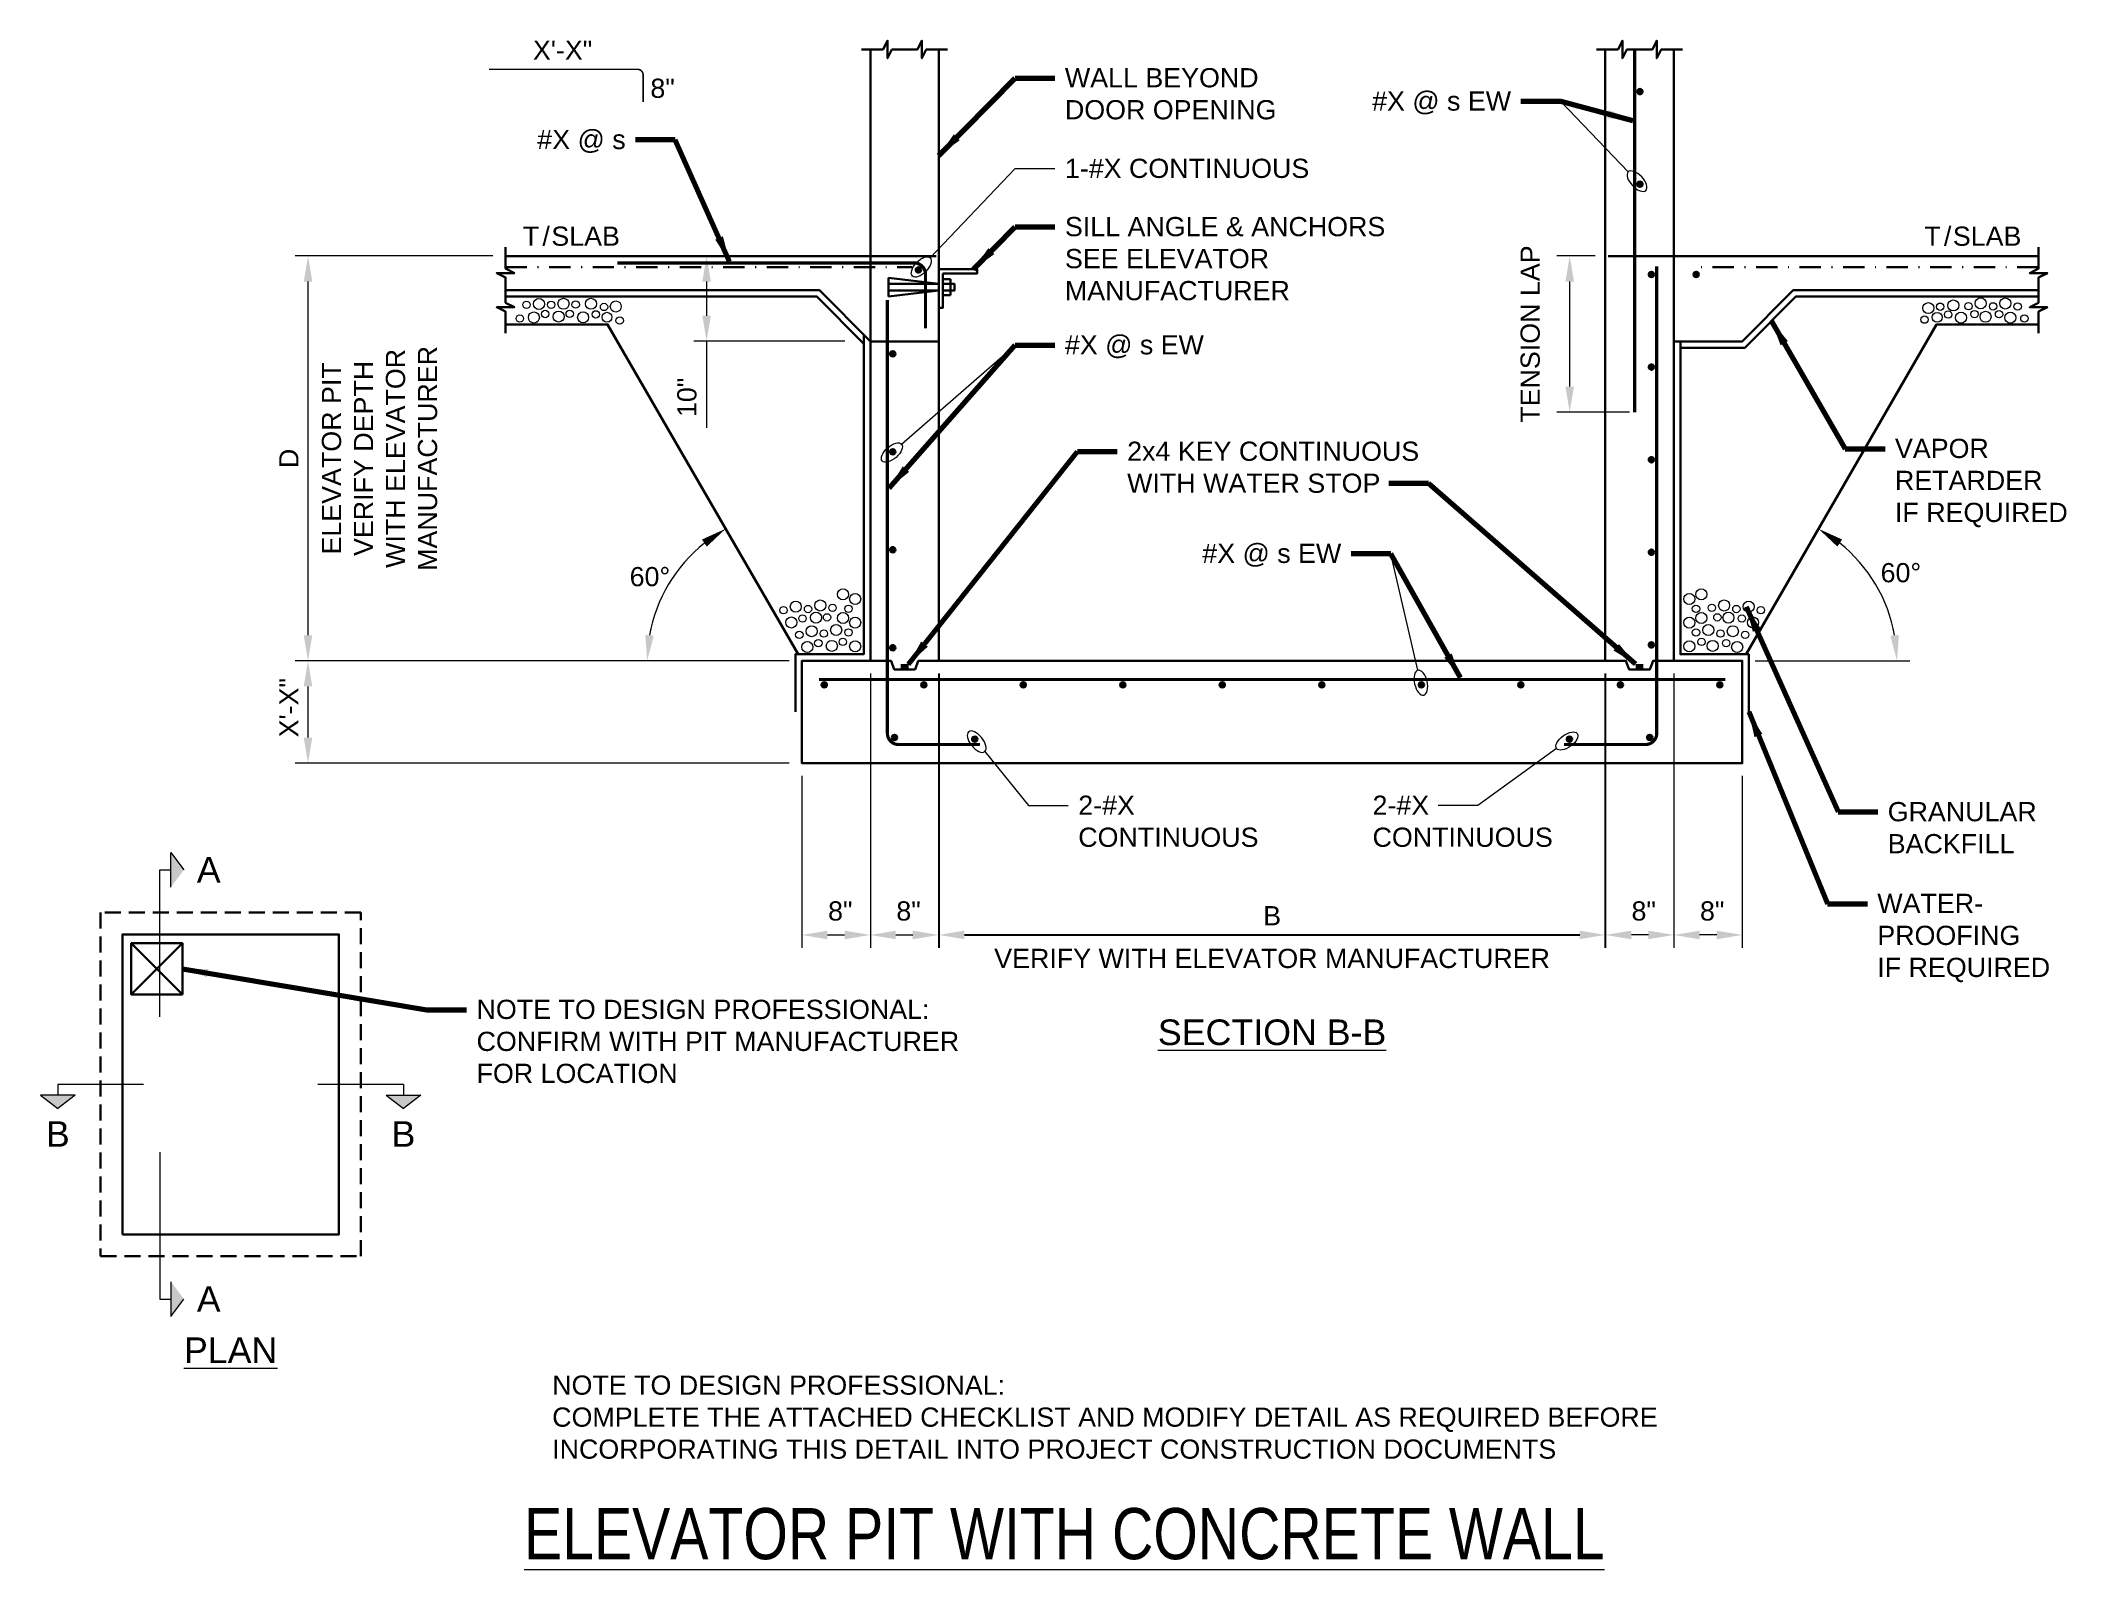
# Model space of a CAD drawing. Header units: inches. Extents: x 309 to 547, y 1565 to 1744.
import ezdxf

# ---------------------------------------------------------------- set-up
doc = ezdxf.new("R2010")
doc.units = ezdxf.units.IN
doc.header["$LTSCALE"] = 5
doc.header["$MEASUREMENT"] = 0
doc.linetypes.add('DASHDOT', pattern=[1, 0.5, -0.25, 0, -0.25])
doc.linetypes.add('HIDDEN', pattern=[0.375, 0.25, -0.125])
for name, color, linetype, lineweight in [('S-ANNO-DIMS', 1, 'Continuous', 20), ('S-ANNO-TEXT', 7, 'Continuous', 20), ('S-DELT-PATT', 7, 'Continuous', 15), ('S-DETL', 3, 'Continuous', 30)]:
    doc.layers.add(name, color=color, linetype=linetype, lineweight=lineweight)
doc.styles.add('Romans', font='arial.ttf')
doc.dimstyles.get("Standard").update_dxf_attribs({"dimtxt": 0.18, "dimasz": 0.18, "dimexe": 0.18, "dimexo": 0.0625, "dimgap": 0.09, "dimtad": 0, "dimtih": 1, "dimtoh": 1, "dimdec": 4, "dimzin": 0, "dimdsep": 46, "dimtxsty": 'Standard', "dimcen": 0.09, "dimadec": 0, "dimazin": 0, "dimtfac": 1, "dimtdec": 4, "dimtofl": 0, "dimtmove": 0, "dimatfit": 3, "dimfxl": 1, "dimtolj": 1, "dimtzin": 0, "dimarcsym": 0})

# ---------------------------------------------------------------- blocks, each defined once
blk = doc.blocks.new('*D0')
at = {"layer": 'Defpoints', "color": 0, "transparency": 16777216}
for p in [(414.73, 1671.21), (492.84, 1671.21), (492.84, 1639.08)]:
    blk.add_point(p, dxfattribs=at)
at = {"layer": 'S-ANNO-DIMS', "color": 0, "lineweight": -2, "transparency": 16777216}
for p, q in [((414.73, 1669.71), (414.73, 1637.58)), ((492.84, 1669.71), (492.84, 1637.58)), ((417.73, 1639.08), (489.84, 1639.08))]:
    blk.add_line(p, q, dxfattribs=at)
at = {"layer": 'S-ANNO-DIMS', "color": 0, "transparency": 16777216}
for points in [[(417.73, 1639.58), (417.73, 1638.58), (414.73, 1639.08)], [(489.84, 1639.58), (489.84, 1638.58), (492.84, 1639.08)]]:
    blk.add_solid(points, dxfattribs=at)
at = {"layer": 'S-ANNO-DIMS', "color": 0, "transparency": 16777216, "insert": (453.79, 1641.33), "char_height": 2.25, "attachment_point": 5, "style": 'Romans'}
blk.add_mtext('\\A1;B', dxfattribs=at)
blk = doc.blocks.new('*D1')
at = {"layer": 'Defpoints', "color": 0, "transparency": 16777216}
for p in [(340.79, 1718.65), (363.95, 1718.65), (398.67, 1671.21)]:
    blk.add_point(p, dxfattribs=at)
at = {"layer": 'S-ANNO-DIMS', "transparency": 16777216}
for p, q in [((362.45, 1718.65), (339.29, 1718.65)), ((340.79, 1674.21), (340.79, 1715.65)), ((397.17, 1671.21), (339.29, 1671.21))]:
    blk.add_line(p, q, dxfattribs=at)
for points in [[(340.29, 1715.65), (341.29, 1715.65), (340.79, 1718.65)], [(340.29, 1674.21), (341.29, 1674.21), (340.79, 1671.21)]]:
    blk.add_solid(points, dxfattribs=at)
at = {"layer": 'S-ANNO-DIMS', "transparency": 16777216, "insert": (338.54, 1694.93), "char_height": 2.25, "attachment_point": 5, "rotation": 90, "style": 'Romans'}
blk.add_mtext('\\A1;D', dxfattribs=at)
blk = doc.blocks.new('*D2')
at = {"layer": 'Defpoints', "color": 0, "transparency": 16777216}
for p in [(340.79, 1671.21), (398.67, 1671.21), (398.67, 1659.21)]:
    blk.add_point(p, dxfattribs=at)
at = {"layer": 'S-ANNO-DIMS', "transparency": 16777216}
for p, q in [((397.17, 1671.21), (339.29, 1671.21)), ((340.79, 1662.21), (340.79, 1668.21)), ((397.17, 1659.21), (339.29, 1659.21))]:
    blk.add_line(p, q, dxfattribs=at)
for points in [[(340.29, 1668.21), (341.29, 1668.21), (340.79, 1671.21)], [(340.29, 1662.21), (341.29, 1662.21), (340.79, 1659.21)]]:
    blk.add_solid(points, dxfattribs=at)
at = {"layer": 'S-ANNO-DIMS', "transparency": 16777216, "insert": (338.54, 1665.71), "char_height": 2.25, "attachment_point": 5, "rotation": 90, "style": 'Romans'}
blk.add_mtext('\\A1;X\'-X"', dxfattribs=at)
blk = doc.blocks.new('*D3')
at = {"layer": 'Defpoints', "color": 0, "transparency": 16777216}
for p in [(488.67, 1718.65), (493.17, 1718.65), (497.18, 1700.35)]:
    blk.add_point(p, dxfattribs=at)
at = {"layer": 'S-ANNO-DIMS', "transparency": 16777216}
for p, q in [((491.67, 1718.65), (487.17, 1718.65)), ((488.67, 1703.35), (488.67, 1715.65)), ((495.68, 1700.35), (487.17, 1700.35))]:
    blk.add_line(p, q, dxfattribs=at)
for points in [[(488.17, 1715.65), (489.17, 1715.65), (488.67, 1718.65)], [(488.17, 1703.35), (489.17, 1703.35), (488.67, 1700.35)]]:
    blk.add_solid(points, dxfattribs=at)
at = {"layer": 'S-ANNO-DIMS', "transparency": 16777216, "insert": (484.05, 1709.5), "char_height": 2.25, "attachment_point": 5, "rotation": 90, "style": 'Romans'}
blk.add_mtext('\\A1;TENSION LAP', dxfattribs=at)
blk = doc.blocks.new('*D4')
at = {"layer": 'Defpoints', "color": 0, "transparency": 16777216}
for p in [(387.51, 1718.65), (406.7, 1718.65), (405.2, 1708.65)]:
    blk.add_point(p, dxfattribs=at)
at = {"layer": 'S-ANNO-DIMS', "transparency": 16777216}
for p, q in [((405.2, 1718.65), (386.01, 1718.65)), ((387.51, 1715.65), (387.51, 1711.65)), ((403.7, 1708.65), (386.01, 1708.65)), ((387.51, 1708.65), (387.51, 1698.52))]:
    blk.add_line(p, q, dxfattribs=at)
for points in [[(387.01, 1715.65), (388.01, 1715.65), (387.51, 1718.65)], [(387.01, 1711.65), (388.01, 1711.65), (387.51, 1708.65)]]:
    blk.add_solid(points, dxfattribs=at)
at = {"layer": 'S-ANNO-DIMS', "transparency": 16777216, "insert": (385.21, 1702.08), "char_height": 2.25, "attachment_point": 5, "rotation": 90, "style": 'Romans'}
blk.add_mtext('\\A1;10"', dxfattribs=at)

msp = doc.modelspace()

# ---------------------------------------------------------------- hatches: boundary and pattern name
at = {"layer": 'S-ANNO-TEXT'}
h = msp.add_hatch(color=256, dxfattribs=at)
h.dxf.hatch_style = 1
h.paths.add_polyline_path([(324.716949, 1648.7410698), (326.2501828, 1646.7102007), (324.716949, 1644.6793316)])
h = msp.add_hatch(color=256, dxfattribs=at)
h.dxf.hatch_style = 1
h.paths.add_polyline_path([(313.4971025, 1620.2812489), (309.4353643, 1620.2812489), (311.4662334, 1618.7480151)])
h = msp.add_hatch(color=256, dxfattribs=at)
h.dxf.hatch_style = 1
h.paths.add_polyline_path([(351.9756557, 1618.7480151), (354.0065248, 1620.2812489), (349.9447866, 1620.2812489)])
h = msp.add_hatch(color=256, dxfattribs=at)
h.dxf.hatch_style = 1
h.paths.add_polyline_path([(324.716949, 1594.3772022), (326.2501828, 1596.4080713), (324.716949, 1598.4389404)])
at = {"layer": 'S-DETL', "linetype": 'Continuous'}
h = msp.add_hatch(color=256, dxfattribs=at)
h.dxf.hatch_style = 1
edge = h.paths.add_edge_path()
edge.add_arc((496.9000955, 1737.9172484), 0.3125, 360, 720, ccw=False)
h = msp.add_hatch(color=256, dxfattribs=at)
h.dxf.hatch_style = 1
edge = h.paths.add_edge_path()
edge.add_arc((496.9000955, 1727.0645822), 0.3125, 360, 720, ccw=False)
h = msp.add_hatch(color=256, dxfattribs=at)
h.dxf.hatch_style = 1
edge = h.paths.add_edge_path()
edge.add_arc((412.3293209, 1717.0098126), 0.3125, 450, 810, ccw=False)
h = msp.add_hatch(color=256, dxfattribs=at)
h.dxf.hatch_style = 1
edge = h.paths.add_edge_path()
edge.add_arc((498.2452457, 1716.4830645), 0.3125, 360, 720, ccw=False)
h = msp.add_hatch(color=256, dxfattribs=at)
h.dxf.hatch_style = 1
edge = h.paths.add_edge_path()
edge.add_arc((503.4952457, 1716.4830645), 0.3125, -180, 180)
h = msp.add_hatch(color=256, dxfattribs=at)
h.dxf.hatch_style = 1
edge = h.paths.add_edge_path()
edge.add_arc((409.3252505, 1707.1871675), 0.3125, -180, 180)
h = msp.add_hatch(color=256, dxfattribs=at)
h.dxf.hatch_style = 1
edge = h.paths.add_edge_path()
edge.add_arc((498.2452457, 1705.6303984), 0.3125, 360, 720, ccw=False)
h = msp.add_hatch(color=256, dxfattribs=at)
h.dxf.hatch_style = 1
edge = h.paths.add_edge_path()
edge.add_arc((409.3252505, 1695.7022087), 0.3125, -180, 180)
h = msp.add_hatch(color=256, dxfattribs=at)
h.dxf.hatch_style = 1
edge = h.paths.add_edge_path()
edge.add_arc((498.2452457, 1694.7777322), 0.3125, 360, 720, ccw=False)
h = msp.add_hatch(color=256, dxfattribs=at)
h.dxf.hatch_style = 1
edge = h.paths.add_edge_path()
edge.add_arc((409.3252505, 1684.2172498), 0.3125, -180, 180)
h = msp.add_hatch(color=256, dxfattribs=at)
h.dxf.hatch_style = 1
edge = h.paths.add_edge_path()
edge.add_arc((498.2452457, 1683.925066), 0.3125, 360, 720, ccw=False)
h = msp.add_hatch(color=256, dxfattribs=at)
h.dxf.hatch_style = 1
edge = h.paths.add_edge_path()
edge.add_arc((409.3252505, 1672.732291), 0.3125, -180, 180)
h = msp.add_hatch(color=256, dxfattribs=at)
h.dxf.hatch_style = 1
edge = h.paths.add_edge_path()
edge.add_arc((498.2452457, 1673.0723998), 0.3125, 360, 720, ccw=False)
h = msp.add_hatch(color=256, dxfattribs=at)
h.dxf.hatch_style = 1
edge = h.paths.add_edge_path()
edge.add_arc((401.2998735, 1668.3933695), 0.3125, -180, 180)
h = msp.add_hatch(color=256, dxfattribs=at)
h.dxf.hatch_style = 1
edge = h.paths.add_edge_path()
edge.add_arc((412.9632901, 1668.3933695), 0.3125, -180, 180)
h = msp.add_hatch(color=256, dxfattribs=at)
h.dxf.hatch_style = 1
edge = h.paths.add_edge_path()
edge.add_arc((424.6267067, 1668.3933695), 0.3125, -180, 180)
h = msp.add_hatch(color=256, dxfattribs=at)
h.dxf.hatch_style = 1
edge = h.paths.add_edge_path()
edge.add_arc((436.2901232, 1668.3933695), 0.3125, -180, 180)
h = msp.add_hatch(color=256, dxfattribs=at)
h.dxf.hatch_style = 1
edge = h.paths.add_edge_path()
edge.add_arc((447.9535398, 1668.3933695), 0.3125, -180, 180)
h = msp.add_hatch(color=256, dxfattribs=at)
h.dxf.hatch_style = 1
edge = h.paths.add_edge_path()
edge.add_arc((459.6169563, 1668.3933695), 0.3125, -180, 180)
h = msp.add_hatch(color=256, dxfattribs=at)
h.dxf.hatch_style = 1
edge = h.paths.add_edge_path()
edge.add_arc((471.2803729, 1668.3933695), 0.3125, -180, 180)
h = msp.add_hatch(color=256, dxfattribs=at)
h.dxf.hatch_style = 1
edge = h.paths.add_edge_path()
edge.add_arc((482.9437894, 1668.3933695), 0.3125, -180, 180)
h = msp.add_hatch(color=256, dxfattribs=at)
h.dxf.hatch_style = 1
edge = h.paths.add_edge_path()
edge.add_arc((494.607206, 1668.3933695), 0.3125, -180, 180)
h = msp.add_hatch(color=256, dxfattribs=at)
h.dxf.hatch_style = 1
edge = h.paths.add_edge_path()
edge.add_arc((506.2706226, 1668.3933695), 0.3125, 360, 720, ccw=False)
h = msp.add_hatch(color=256, dxfattribs=at)
h.dxf.hatch_style = 1
edge = h.paths.add_edge_path()
edge.add_arc((409.5266145, 1662.2197336), 0.3125, -180, 180)
h = msp.add_hatch(color=256, dxfattribs=at)
h.dxf.hatch_style = 1
edge = h.paths.add_edge_path()
edge.add_arc((418.9320401, 1662.0183695), 0.3125, -180, 180)
h = msp.add_hatch(color=256, dxfattribs=at)
h.dxf.hatch_style = 1
edge = h.paths.add_edge_path()
edge.add_arc((488.638456, 1662.0183695), 0.3125, 360, 720, ccw=False)
h = msp.add_hatch(color=256, dxfattribs=at)
h.dxf.hatch_style = 1
edge = h.paths.add_edge_path()
edge.add_arc((498.0438816, 1662.2197336), 0.3125, 360, 720, ccw=False)

# ---------------------------------------------------------------- linework, layer by layer
at = {"layer": 'S-ANNO-DIMS'}
for p, q in [((406.7002505, 1669.7058695), (406.7002505, 1637.5754126)), ((500.8702457, 1669.7058695), (500.8702457, 1637.5754126)), ((510.3956226, 1671.2058695), (528.5286018, 1671.2058695)), ((398.6748735, 1657.7058695), (398.6748735, 1637.5754126)), ((508.8956226, 1657.7058695), (508.8956226, 1637.5754126)), ((401.6748735, 1639.0754126), (403.6748735, 1639.0754126)), ((409.6748735, 1639.0754126), (411.6748735, 1639.0754126)), ((497.8956226, 1639.0754126), (495.8956226, 1639.0754126)), ((505.8956226, 1639.0754126), (503.8956226, 1639.0754126))]:
    msp.add_line(p, q, dxfattribs=at)
for centre, start, end in [((398.3691859, 1671.0707494), 128.584166487, 169.912796824), ((509.2013102, 1671.0707494), 10.087203176, 51.415833513)]:
    msp.add_arc(centre, 17.8278037, start, end, dxfattribs=at)
for points in [[(386.9707907, 1685.4252755), (387.5265032, 1684.593901), (389.7427705, 1686.6767259)], [(520.5997054, 1685.4252755), (520.0439929, 1684.593901), (517.8277256, 1686.6767259)], [(381.3148525, 1674.1473888), (380.3190648, 1674.2390769), (380.5418943, 1671.2058695)], [(526.2556436, 1674.1473888), (527.2514313, 1674.2390769), (527.0286018, 1671.2058695)], [(401.6748735, 1639.5754126), (401.6748735, 1638.5754126), (398.6748735, 1639.0754126)], [(403.6748735, 1639.5754126), (403.6748735, 1638.5754126), (406.6748735, 1639.0754126)], [(403.7002505, 1639.5754126), (403.7002505, 1638.5754126), (406.7002505, 1639.0754126)], [(409.6748735, 1639.5754126), (409.6748735, 1638.5754126), (406.6748735, 1639.0754126)], [(411.6748735, 1639.5754126), (411.6748735, 1638.5754126), (414.6748735, 1639.0754126)], [(411.7256274, 1639.5754126), (411.7256274, 1638.5754126), (414.7256274, 1639.0754126)], [(495.8448687, 1639.5754126), (495.8448687, 1638.5754126), (492.8448687, 1639.0754126)], [(495.8956226, 1639.5754126), (495.8956226, 1638.5754126), (492.8956226, 1639.0754126)], [(497.8956226, 1639.5754126), (497.8956226, 1638.5754126), (500.8956226, 1639.0754126)], [(503.8702457, 1639.5754126), (503.8702457, 1638.5754126), (500.8702457, 1639.0754126)], [(503.8956226, 1639.5754126), (503.8956226, 1638.5754126), (500.8956226, 1639.0754126)], [(505.8956226, 1639.5754126), (505.8956226, 1638.5754126), (508.8956226, 1639.0754126)]]:
    msp.add_solid(points, dxfattribs=at)
at = {"layer": 'S-ANNO-TEXT'}
for p, q in [((495.5284113, 1728.499229), (487.615322, 1736.7755417)), ((413.7010051, 1718.4444593), (423.6836712, 1728.8853458)), ((423.6836712, 1728.8853458), (428.3402196, 1728.8853458)), ((410.350898, 1696.5951293), (423.6836712, 1708.2025356)), ((470.8851269, 1670.0981512), (467.7172909, 1683.7617155)), ((420.106982, 1660.570826), (425.2445186, 1654.2413146)), ((487.1288975, 1660.9242472), (477.908468, 1654.2413146)), ((425.2445186, 1654.2413146), (429.901067, 1654.2413146)), ((477.908468, 1654.2413146), (473.2519196, 1654.2413146)), ((324.716949, 1644.6793316), (324.716949, 1648.7410698)), ((324.716949, 1648.7410698), (326.2501828, 1646.7102007)), ((323.4390619, 1629.4970386), (323.4390619, 1646.7102007)), ((323.4390619, 1646.7102007), (324.716949, 1646.7102007)), ((313.4971025, 1620.2812489), (309.4353643, 1620.2812489)), ((309.4353643, 1620.2812489), (311.4662334, 1618.7480151)), ((321.4953205, 1621.559136), (311.4662334, 1621.559136)), ((311.4662334, 1621.559136), (311.4662334, 1620.2812489)), ((313.4971025, 1620.2812489), (311.4662334, 1618.7480151)), ((351.9756557, 1621.559136), (341.9465685, 1621.559136)), ((349.9447866, 1620.2812489), (354.0065248, 1620.2812489)), ((349.9447866, 1620.2812489), (351.9756557, 1618.7480151)), ((351.9756557, 1621.559136), (351.9756557, 1620.2812489)), ((354.0065248, 1620.2812489), (351.9756557, 1618.7480151)), ((323.4390619, 1613.6212335), (323.4390619, 1596.4080713)), ((324.716949, 1598.4389404), (324.716949, 1594.3772022)), ((323.4390619, 1596.4080713), (324.716949, 1596.4080713)), ((324.716949, 1594.3772022), (326.2501828, 1596.4080713))]:
    msp.add_line(p, q, dxfattribs=at)
at = {"layer": 'S-ANNO-TEXT', "extrusion": (0, 0, -1)}
for centre, major_axis in [((496.5631997, 1727.4169421), (1.0347884, -1.0822869)), ((471.2233163, 1668.639467), (0.3381894, -1.4586843)), ((419.1633228, 1661.7334262), (0.9436592, -1.1626002))]:
    msp.add_ellipse(centre, major_axis=major_axis, ratio=0.5, dxfattribs=at)
at = {"layer": 'S-ANNO-TEXT'}
for centre, major_axis in [((412.6662167, 1717.3621725), (-1.0347884, -1.0822869)), ((409.2215449, 1695.6119235), (-1.129353, -0.9832058)), ((488.3413053, 1661.8029958), (-1.2124078, -0.8787486))]:
    msp.add_ellipse(centre, major_axis=major_axis, ratio=0.5, dxfattribs=at)
at = {"layer": 'S-DELT-PATT'}
for centre, radius in [((366.3963226, 1712.9216792), 0.4319993), ((367.8517878, 1713.0330494), 0.6479989), ((368.5802006, 1711.8523542), 0.4319993), ((369.277393, 1712.9374301), 0.4319993), ((370.1614888, 1711.5548032), 0.6479989), ((370.7328582, 1713.0488004), 0.6479989), ((371.4612709, 1711.8681051), 0.4319993), ((372.1584633, 1712.9531811), 0.4319993), ((373.0323836, 1711.4571331), 0.6479989), ((373.9464128, 1713.0484487), 0.6479989), ((374.5303442, 1711.8098079), 0.4319993), ((375.484185, 1712.6779409), 0.4319993), ((376.8631479, 1712.7315458), 0.6479989), ((530.7073482, 1712.539062), 0.6479989), ((532.0863111, 1712.7049518), 0.4319993), ((533.0401519, 1711.7819477), 0.4319993), ((533.6240833, 1712.855965), 0.6479989), ((535.4120328, 1712.7606973), 0.4319993), ((536.1092252, 1711.8402449), 0.4319993), ((536.8376379, 1713.1006885), 0.6479989), ((537.4090073, 1711.526943), 0.6479989), ((538.2931031, 1712.7449464), 0.4319993), ((538.9902955, 1711.8244939), 0.4319993), ((539.7187083, 1713.0849375), 0.6479989), ((541.1741735, 1712.7291954), 0.4319993), ((365.6098644, 1711.3179211), 0.4319993), ((367.2618946, 1711.4443327), 0.6479989), ((375.8293711, 1711.4689163), 0.583199), ((377.3176858, 1711.0807392), 0.4319993), ((530.2528103, 1711.1900635), 0.4319993), ((531.741125, 1711.4611935), 0.583199), ((534.5381125, 1711.4292729), 0.6479989), ((540.3086015, 1711.4164725), 0.6479989), ((541.9606317, 1711.3243528), 0.4319993), ((403.495744, 1678.9913684), 0.6479989), ((404.9199916, 1678.4536531), 0.6479989), ((502.6812705, 1678.4536531), 0.6479989), ((504.1055181, 1678.9913684), 0.6479989), ((396.5191809, 1677.1332878), 0.4319993), ((397.9580534, 1677.5511121), 0.6479989), ((398.7469021, 1676.1585895), 0.4319993), ((399.396926, 1677.2725626), 0.4319993), ((400.3250494, 1676.2656893), 0.6479989), ((400.8357986, 1677.6903869), 0.6479989), ((401.6246472, 1676.2978643), 0.4319993), ((402.2746711, 1677.4118374), 0.4319993), ((403.495744, 1676.2193394), 0.6479989), ((404.130918, 1677.3061213), 0.4319993), ((503.4703441, 1677.3061213), 0.4319993), ((504.1055181, 1676.2193394), 0.6479989), ((505.326591, 1677.4118374), 0.4319993), ((505.9766149, 1676.2978643), 0.4319993), ((506.7654635, 1677.6903869), 0.6479989), ((507.2762127, 1676.2656893), 0.6479989), ((508.2043361, 1677.2725626), 0.4319993), ((508.85436, 1676.1585895), 0.4319993), ((509.6432086, 1677.5511121), 0.6479989), ((511.0820812, 1677.1332878), 0.4319993), ((397.4473043, 1675.6944153), 0.6479989), ((398.3754277, 1674.2555427), 0.4319993), ((399.8143003, 1674.673367), 0.6479989), ((401.2531729, 1674.3948175), 0.4319993), ((402.6920454, 1674.8126418), 0.6479989), ((404.130918, 1674.5340923), 0.4319993), ((404.9199916, 1675.6816241), 0.6479989), ((502.6812705, 1675.6816241), 0.6479989), ((503.4703441, 1674.5340923), 0.4319993), ((504.9092167, 1674.8126418), 0.6479989), ((506.3480892, 1674.3948175), 0.4319993), ((507.7869618, 1674.673367), 0.6479989), ((509.2258344, 1674.2555427), 0.4319993), ((510.1539578, 1675.6944153), 0.6479989), ((399.3035512, 1672.8166702), 0.6479989), ((400.603149, 1673.2808444), 0.4319993), ((402.1812963, 1672.9559449), 0.6479989), ((403.4808941, 1673.4201191), 0.4319993), ((404.9199916, 1672.909595), 0.6479989), ((502.6812705, 1672.909595), 0.6479989), ((504.120368, 1673.4201191), 0.4319993), ((505.4199658, 1672.9559449), 0.6479989), ((506.9981131, 1673.2808444), 0.4319993), ((508.2977109, 1672.8166702), 0.6479989)]:
    msp.add_circle(centre, radius, dxfattribs=at)
at = {"layer": 'S-DETL'}
for p, q in [((363.9520255, 1718.6459305), (414.3955957, 1718.6459305)), ((543.6184706, 1718.6459305), (493.1749004, 1718.6459305)), ((408.8410507, 1716.0834979), (414.7256274, 1715.373387)), ((408.8410507, 1713.8914078), (408.8410507, 1716.0834979)), ((408.8410507, 1713.8914078), (414.7256274, 1714.6015187)), ((414.7256274, 1671.2058695), (492.8448687, 1671.2058695)), ((320.074658, 1638.1017761), (326.0730352, 1632.1033989)), ((320.074658, 1632.1033989), (326.0730352, 1638.1017761))]:
    msp.add_line(p, q, dxfattribs=at)
at = {"layer": 'S-DETL', "linetype": 'DASHDOT'}
for p, q in [((363.9520255, 1717.3223126), (411.5969912, 1717.3223126)), ((543.6184706, 1717.3223126), (503.1827457, 1717.3223126))]:
    msp.add_line(p, q, dxfattribs=at)
at = {"layer": 'S-DETL'}
for points in [[(405.6654619, 1742.8685511), (408.1939321, 1742.8685522), (408.7113264, 1743.9033407), (408.7113264, 1741.8337636), (409.2287206, 1742.8685523), (412.2160844, 1742.8685531), (412.7334782, 1743.9033407), (412.7334782, 1741.8337636), (413.2508725, 1742.8685523), (415.7604159, 1742.8685511)], [(491.8100802, 1742.8685511), (494.3385504, 1742.8685522), (494.8559447, 1743.9033407), (494.8559447, 1741.8337636), (495.3733389, 1742.8685523), (498.3607027, 1742.8685531), (498.8780965, 1743.9033407), (498.8780965, 1741.8337636), (499.3954908, 1742.8685523), (501.9050342, 1742.8685511)], [(406.7002505, 1742.8685511), (406.7002505, 1671.2058695), (409.1297097, 1671.2058695), (409.4994986, 1670.1894682), (411.9453055, 1670.1894682), (412.3150945, 1671.2058695), (414.7256274, 1671.2058695), (414.7256274, 1742.8685511)], [(500.8702457, 1742.8685511), (500.8702457, 1671.2058695), (498.4407865, 1671.2058695), (498.0709975, 1670.1894682), (495.6251906, 1670.1894682), (495.2554016, 1671.2058695), (492.8448687, 1671.2058695), (492.8448687, 1742.8685511)], [(363.9520255, 1719.680719), (363.9520255, 1717.1704771), (364.9868141, 1716.6530828), (362.917237, 1716.6530828), (363.9520255, 1716.1356885), (363.9520255, 1713.1669416), (364.9868141, 1712.6495473), (362.917237, 1712.6495473), (363.9520255, 1712.132153), (363.9520255, 1709.6040709)], [(543.6184706, 1719.680719), (543.6184706, 1717.1704771), (542.583682, 1716.6530828), (544.6532591, 1716.6530828), (543.6184706, 1716.1356885), (543.6184706, 1713.1669416), (542.583682, 1712.6495473), (544.6532591, 1712.6495473), (543.6184706, 1712.132153), (543.6184706, 1709.6040709)], [(363.9520255, 1714.6602351), (400.7297323, 1714.6602351), (406.7002505, 1708.6459305), (414.7256274, 1708.6459305)], [(414.7256274, 1714.6015187), (408.8410507, 1714.6015187), (408.8410507, 1715.373387), (414.7256274, 1715.373387)], [(415.1966538, 1715.373387), (416.5560237, 1715.373387), (416.5560237, 1714.6015187), (415.1966538, 1714.6015187)], [(543.6184706, 1714.6602351), (514.8661407, 1714.6602351), (508.8956226, 1708.6459305), (500.8702457, 1708.6459305)], [(363.9520255, 1713.9102351), (400.4174658, 1713.9102351), (405.9248735, 1708.3624372)], [(543.6184706, 1713.9102351), (515.1784072, 1713.9102351), (509.2078891, 1707.8959305), (501.6456226, 1707.8959305)], [(363.9520255, 1710.6388595), (375.9082262, 1710.6388595), (398.2283543, 1671.9792635)], [(543.6184706, 1710.6388595), (531.6622699, 1710.6388595), (509.3421418, 1671.9792635)], [(405.9248735, 1709.4269938), (405.9248735, 1671.9792635), (397.9248735, 1671.9792635), (397.9248735, 1665.2175665)], [(501.6456226, 1708.6459305), (501.6456226, 1671.9792635), (509.6456226, 1671.9792635), (509.6456226, 1665.2175665)], [(406.7002505, 1671.2058695), (398.6748735, 1671.2058695), (398.6748735, 1659.2058695), (508.8956226, 1659.2058695), (508.8956226, 1671.2058695), (500.8702457, 1671.2058695)]]:
    msp.add_lwpolyline(points, dxfattribs=at)
at = {"layer": 'S-DETL', "const_width": 0.375}
for points in [[(496.2750955, 1742.8685526), (496.2750955, 1700.3457693)], [(400.6748735, 1669.0183695), (506.8956226, 1669.0183695)]]:
    msp.add_lwpolyline(points, dxfattribs=at)
at = {"layer": 'S-DETL'}
for points, const_width in [([(362.0073138, 1740.5283407), (379.4103142, 1740.5283407, -0.4142135624), (380.0665642, 1739.8720907), (380.0665642, 1736.6965871)], 0.1875), ([(377.0371842, 1717.8361767), (411.843185, 1717.8361767, -0.4142135624), (413.155685, 1716.5236767), (413.155685, 1710.1726694)], 0.375), ([(498.8702457, 1717.4205645), (498.8702457, 1662.7058695, -0.4142135624), (497.5577457, 1661.3933695), (488.013456, 1661.3933695)], 0.375), ([(408.7002505, 1713.511109), (408.7002505, 1662.7058695, 0.4142135624), (410.0127505, 1661.3933695), (419.5570401, 1661.3933695)], 0.375)]:
    msp.add_lwpolyline(points, format="xyb", dxfattribs=dict(at, const_width=const_width))
for points in [[(415.1966538, 1716.6157786), (415.1966538, 1712.5872588), (414.7256274, 1712.5872588), (414.7256274, 1717.086805), (419.2251735, 1717.086805), (419.2251735, 1716.6157786)], [(416.1029004, 1715.9168194), (415.1966538, 1715.9168194), (415.1966538, 1714.6015187), (416.1029004, 1714.6015187)], [(416.1029004, 1714.0580863), (415.1966538, 1714.0580863), (415.1966538, 1715.373387), (416.1029004, 1715.373387)], [(319.0361385, 1603.9779765), (344.4057505, 1603.9779765), (344.4057505, 1639.1402956), (319.0361385, 1639.1402956)], [(326.0730352, 1632.1033989), (320.074658, 1632.1033989), (320.074658, 1638.1017761), (326.0730352, 1638.1017761)]]:
    msp.add_lwpolyline(points, close=True, dxfattribs=at)
at = {"layer": 'S-DETL', "linetype": 'HIDDEN', "ltscale": 1.5}
msp.add_lwpolyline([(316.480777, 1601.4226149), (346.9611121, 1601.4226149), (346.9611121, 1641.6956571), (316.480777, 1641.6956571)], close=True, dxfattribs=at)
at = {"layer": 'S-DETL', "linetype": 'Continuous'}
for centre in [(496.9000955, 1737.9172484), (496.9000955, 1727.0645822), (412.3293209, 1717.0098126), (498.2452457, 1716.4830645), (503.4952457, 1716.4830645), (409.3252505, 1707.1871675), (498.2452457, 1705.6303984), (409.3252505, 1695.7022087), (498.2452457, 1694.7777322), (409.3252505, 1684.2172498), (498.2452457, 1683.925066), (409.3252505, 1672.732291), (498.2452457, 1673.0723998), (401.2998735, 1668.3933695), (412.9632901, 1668.3933695), (424.6267067, 1668.3933695), (436.2901232, 1668.3933695), (447.9535398, 1668.3933695), (459.6169563, 1668.3933695), (471.2803729, 1668.3933695), (482.9437894, 1668.3933695), (494.607206, 1668.3933695), (506.2706226, 1668.3933695), (409.5266145, 1662.2197336), (418.9320401, 1662.0183695), (488.638456, 1662.0183695), (498.0438816, 1662.2197336)]:
    msp.add_circle(centre, 0.3125, dxfattribs=at)
for points in [[(410.2616593, 1670.1894682), (410.2616593, 1670.8208241), (411.1831448, 1670.1894682), (411.1831448, 1670.8208241)], [(497.3088368, 1670.1894682), (497.3088368, 1670.8208241), (496.3873513, 1670.1894682), (496.3873513, 1670.8208241)]]:
    msp.add_solid(points, dxfattribs=at)

# ---------------------------------------------------------------- texts
at = {"layer": 'S-ANNO-DIMS', "attachment_point": 5, "style": 'Romans'}
for s, insert, char_height in [('\\A1;60%%D', (380.8620143, 1681.05494), 2.24999998), ('\\A1;60%%D', (527.4862186, 1681.5194434), 2.24999998), ('\\A1;8"', (403.1748735, 1641.8729911), 2.25), ('\\A1;8"', (411.1748735, 1641.8729911), 2.25), ('\\A1;8"', (497.3448687, 1641.8729911), 2.25), ('\\A1;8"', (505.3702457, 1641.8729911), 2.25)]:
    msp.add_mtext(s, dxfattribs=dict(at, insert=insert, char_height=char_height))
at = {"layer": 'S-ANNO-TEXT', "style": 'Romans'}
for s, insert, char_height, attachment_point in [('X\'-X"', (374.1060684, 1743.9033407), 2.24999998, 3), ('WALL BEYOND\\PDOOR OPENING', (429.5043567, 1740.6683398), 2.249999984, 1), ('8"', (383.7807524, 1739.4331281), 2.24999998, 3), ('#X @ s EW', (481.7946365, 1737.9396788), 2.24999998, 3), ('#X @ s', (378.0168276, 1733.42981), 2.24999998, 3), ('1-#X CONTINUOUS ', (429.5043567, 1730.0494829), 2.249999984, 1), ('{\\T1.2;T/}SLAB', (377.3445902, 1722.0976699), 2.249999984, 3), ('SILL ANGLE & ANCHORS \\PSEE ELEVATOR \\PMANUFACTURER', (429.5043567, 1723.2205305), 2.249999984, 1), ('{\\T1.2;T/}SLAB', (530.2259059, 1722.0976699), 2.249999984, 1), ('#X @ s EW', (429.5043567, 1709.3666727), 2.24999998, 1), ('2x4 KEY CONTINUOUS \\PWITH WATER STOP', (436.7966738, 1696.8959149), 2.249999984, 1), ('VAPOR \\PRETARDER \\PIF REQUIRED', (526.791387, 1697.2248748), 2.249999984, 1), ('#X @ s EW', (461.8966054, 1684.9258526), 2.24999998, 3), ('2-#X\\PCONTINUOUS ', (431.0652041, 1655.4054517), 2.249999984, 1), ('2-#X\\PCONTINUOUS ', (465.5603269, 1655.4054517), 2.249999984, 1), ('GRANULAR\\PBACKFILL', (525.9438192, 1654.6509861), 2.24999998, 1), ('WATER-\\PPROOFING \\PIF REQUIRED', (524.724356, 1643.9036232), 2.249999984, 1), ('VERIFY WITH ELEVATOR MANUFACTURER', (453.7852481, 1637.4504126), 2.249999984, 2), ('NOTE TO DESIGN PROFESSIONAL:\\PCONFIRM WITH PIT MANUFACTURER \\PFOR LOCATION', (360.5436369, 1631.4815276), 2.249999984, 1), ('NOTE TO DESIGN PROFESSIONAL: \\PCOMPLETE THE ATTACHED CHECKLIST AND MODIFY DETAIL AS REQUIRED BEFORE \\PINCORPORATING THIS DETAIL INTO PROJECT CONSTRUCTION DOCUMENTS', (369.4072269, 1587.4426496), 2.249999984, 1), ('{\\W0.8;\\LELEVATOR PIT WITH CONCRETE WALL}', (429.4353647, 1571.9095663), 6, 2)]:
    msp.add_mtext(s, dxfattribs=dict(at, insert=insert, char_height=char_height, attachment_point=attachment_point))
at = {"layer": 'S-ANNO-TEXT', "insert": (342.4158527, 1694.9259), "char_height": 2.249999984, "attachment_point": 2, "rotation": 90, "style": 'Romans'}
msp.add_mtext('ELEVATOR PIT\\PVERIFY DEPTH \\PWITH ELEVATOR \\PMANUFACTURER', dxfattribs=at)
at = {"layer": 'S-ANNO-TEXT', "linetype": 'Continuous', "char_height": 3, "style": 'Romans'}
for s, insert, attachment_point in [('\\pxqc;A', (329.1509331, 1646.7102007), 5), ('{\\LSECTION B-B}', (453.7852481, 1629.1705354), 2), ('\\pxqc;B', (311.4662334, 1615.7480151), 5), ('\\pxqc;B', (351.9756557, 1615.7480151), 5), ('\\pxqc;A', (329.1509331, 1596.4080713), 5), ('{\\LPLAN}', (331.7209445, 1591.9080713), 2)]:
    msp.add_mtext(s, dxfattribs=dict(at, insert=insert, attachment_point=attachment_point))

# ---------------------------------------------------------------- dimensions: what is measured, and where the dimension line sits
at = {"layer": 'S-ANNO-DIMS'}
for base, p1, p2, angle, text, override, picture, middle in [((488.6749004, 1718.6459305), (497.1781254, 1700.3457693), (493.1749004, 1718.6459305), 270, 'TENSION LAP', {"dimscale": 24, "dimtxt": 0.09375, "dimasz": 0.125, "dimexe": 0.0625, "dimgap": 0.0625, "dimtih": 0, "dimtoh": 0, "dimdec": 5, "dimlfac": 1, "dimrnd": 0.03125, "dimzin": 7, "dimlunit": 4, "dimtxsty": 'Romans', "dimcen": 0.125, "dimclrd": 256, "dimclre": 256, "dimclrt": 256, "dimadec": 4, "dimtdec": 5, "dimtofl": 1, "dimtmove": 2, "dimtvp": 1, "dimfrac": 2, "dimtzin": 3, "dimlwd": 65535, "dimlwe": 65535}, '*D3', (484.0507954, 1709.4958499)), ((340.7908527, 1718.6459305), (398.6748735, 1671.2058695), (363.9520255, 1718.6459305), 270, 'D', {"dimscale": 24, "dimtxt": 0.09375, "dimasz": 0.125, "dimexe": 0.0625, "dimgap": 0.0625, "dimtih": 0, "dimtoh": 0, "dimdec": 5, "dimlfac": 1, "dimrnd": 0.03125, "dimzin": 7, "dimlunit": 4, "dimtxsty": 'Romans', "dimcen": 0.125, "dimclrd": 256, "dimclre": 256, "dimclrt": 256, "dimadec": 4, "dimtdec": 5, "dimtofl": 1, "dimtvp": 1, "dimfrac": 2, "dimtzin": 3, "dimlwd": 65535, "dimlwe": 65535}, '*D1', (340.7908527, 1694.9259)), ((340.7908527, 1671.2058695), (398.6748735, 1659.2058695), (398.6748735, 1671.2058695), 270, 'X\'-X"', {"dimscale": 24, "dimtxt": 0.09375, "dimasz": 0.125, "dimexe": 0.0625, "dimgap": 0.0625, "dimtih": 0, "dimtoh": 0, "dimdec": 5, "dimlfac": 1, "dimrnd": 0.03125, "dimzin": 7, "dimlunit": 4, "dimtxsty": 'Romans', "dimcen": 0.125, "dimclrd": 256, "dimclre": 256, "dimclrt": 256, "dimadec": 4, "dimtdec": 5, "dimtofl": 1, "dimtvp": 1, "dimfrac": 2, "dimtzin": 3, "dimlwd": 65535, "dimlwe": 65535}, '*D2', (340.7908527, 1665.7058695)), ((492.8448687, 1639.0754126), (414.7256274, 1671.2058695), (492.8448687, 1671.2058695), 180, 'B', {"dimscale": 24, "dimtxt": 0.09375, "dimasz": 0.125, "dimexe": 0.0625, "dimgap": 0.0625, "dimdec": 5, "dimlfac": 1, "dimrnd": 0.03125, "dimzin": 7, "dimlunit": 4, "dimtxsty": 'Romans', "dimcen": 0.125, "dimadec": 4, "dimtdec": 5, "dimtofl": 1, "dimtvp": 1, "dimfrac": 2, "dimtzin": 3}, '*D0', (453.7852481, 1639.0754126))]:
    dim = msp.add_linear_dim(base=base, p1=p1, p2=p2, angle=angle, text=text, dimstyle='Standard', override=override, dxfattribs=at)
    dim.commit()
    dim.dimension.update_dxf_attribs({"geometry": picture, "text_midpoint": middle, "dimtype": 128})
dim = msp.add_linear_dim(base=(387.5053014, 1718.6459305), p1=(405.2002505, 1708.6459305), p2=(406.7002505, 1718.6459305), angle=270, dimstyle='Standard', override={"dimscale": 24, "dimtxt": 0.09375, "dimasz": 0.125, "dimexe": 0.0625, "dimgap": 0.0625, "dimtih": 0, "dimtoh": 0, "dimdec": 5, "dimlfac": 1, "dimrnd": 0.03125, "dimzin": 7, "dimlunit": 4, "dimtxsty": 'Romans', "dimcen": 0.125, "dimclrd": 256, "dimclre": 256, "dimclrt": 256, "dimadec": 4, "dimtdec": 5, "dimtofl": 1, "dimtvp": 1, "dimfrac": 2, "dimtzin": 3, "dimlwd": 65535, "dimlwe": 65535}, dxfattribs=at)
dim.commit()
dim.dimension.update_dxf_attribs({"geometry": '*D4', "text_midpoint": (387.5053014, 1702.0847095), "dimtype": 128})

# ---------------------------------------------------------------- leaders
at = {"layer": 'S-ANNO-TEXT'}
for points in [[(414.7256274, 1730.4318639), (423.6836712, 1739.5042027), (428.3402196, 1739.5042027)], [(496.0875955, 1734.5054029), (487.615322, 1736.7755417), (482.9587736, 1736.7755417)], [(390.1874805, 1718.0236767), (383.8375131, 1732.2656729), (379.1809647, 1732.2656729)], [(418.7766905, 1717.086805), (423.6836712, 1722.0563934), (428.3402196, 1722.0563934)], [(512.3133778, 1711.0241942), (520.9707015, 1696.0607377), (525.6272499, 1696.0607377)], [(408.8877505, 1691.4272709), (423.6836712, 1708.2025356), (428.3402196, 1708.2025356)], [(411.1831448, 1670.8208241), (430.9759883, 1695.7317778), (435.6325367, 1695.7317778)], [(496.3873513, 1670.8208241), (472.1366833, 1691.9709748), (467.4801349, 1691.9709748)], [(475.8684006, 1669.2058695), (467.7172909, 1683.7617155), (463.0607425, 1683.7617155)], [(509.3597772, 1677.5511121), (520.1231337, 1653.486849), (524.7796821, 1653.486849)], [(509.6456226, 1665.2175665), (518.9036705, 1642.7394861), (523.5602189, 1642.7394861)], [(326.0730352, 1635.1025875), (354.7229514, 1630.3173905), (359.3794998, 1630.3173905)]]:
    msp.add_leader(points, dimstyle='Standard', override={"dimscale": 24, "dimtxt": 0.09375, "dimasz": 0.125, "dimexe": 0.0625, "dimgap": 0.0625, "dimtad": 0, "dimtih": 0, "dimtoh": 0, "dimdec": 5, "dimlfac": 16, "dimrnd": 0.03125, "dimzin": 7, "dimlunit": 4, "dimtxsty": 'Romans', "dimcen": 0.125, "dimclrd": 256, "dimclre": 256, "dimclrt": 256, "dimadec": 4, "dimtdec": 5, "dimtofl": 1, "dimtvp": 1, "dimfrac": 2, "dimtzin": 3, "dimlwd": 65535, "dimlwe": 65535}, dxfattribs=at)

doc.saveas('drawing.dxf')
